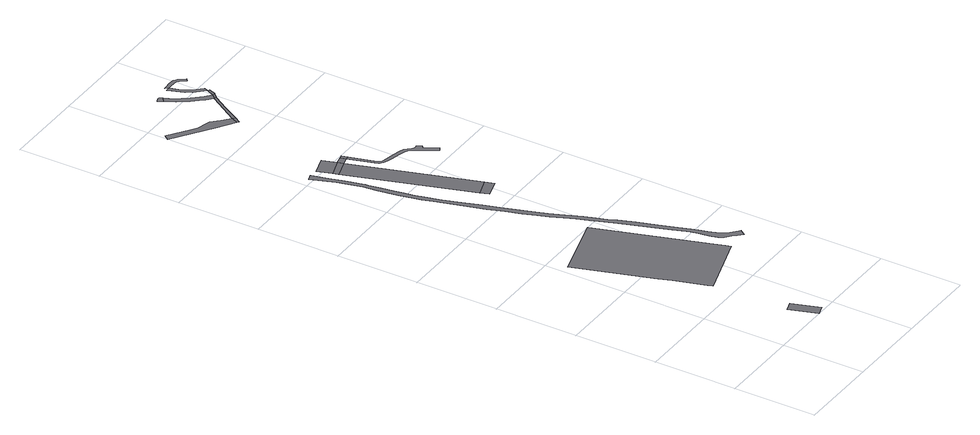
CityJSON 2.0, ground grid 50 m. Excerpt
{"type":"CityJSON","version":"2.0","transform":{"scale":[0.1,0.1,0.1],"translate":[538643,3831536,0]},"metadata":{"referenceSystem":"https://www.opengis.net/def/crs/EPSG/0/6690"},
"CityObjects":{
"road1":{"type":"Road","geometry":[{"type":"MultiSurface","lod":"1","boundaries":[[[0,1,2,3,4,5,6]]]}]},
"road2":{"type":"Road","attributes":{"RoadStructureAttribute.sectionType":"1"},"geometry":[{"type":"MultiSurface","lod":"1","boundaries":[[[7,8,9,10,11,12,13,14,15]]]}]},
"road3":{"type":"Road","attributes":{"RoadStructureAttribute.sectionType":"1"},"geometry":[{"type":"MultiSurface","lod":"1","boundaries":[[[16,17,18,19,20,21,22,23,24,25,26,27,28,29,30,31,32,33,34,35,36,37,38,39,40,41,42,43,44,45,46,47,48,49,50,51,52,53,54,55,56,57,58,59,60,61,62,63,64,65,66,67,68,69,70,71,72,73,74,75,76,77,78,79,80,81,82,83,84,85,86,87,88,89]]]}]},
"road4":{"type":"Road","geometry":[{"type":"MultiSurface","lod":"1","boundaries":[[[90,91,92,93]]]}]},
"road5":{"type":"Road","geometry":[{"type":"MultiSurface","lod":"1","boundaries":[[[93,92,94,95]]]}]},
"road6":{"type":"Road","attributes":{"RoadStructureAttribute.sectionType":"1"},"geometry":[{"type":"MultiSurface","lod":"1","boundaries":[[[95,94,96,97]]]}]},
"road7":{"type":"Road","geometry":[{"type":"MultiSurface","lod":"1","boundaries":[[[97,96,98,99]]]}]},
"road8":{"type":"Road","attributes":{"RoadStructureAttribute.sectionType":"1"},"geometry":[{"type":"MultiSurface","lod":"1","boundaries":[[[100,93,95,101]]]}]},
"road9":{"type":"Road","geometry":[{"type":"MultiSurface","lod":"1","boundaries":[[[102,100,101,103]]]}]},
"road10":{"type":"Road","attributes":{"RoadStructureAttribute.sectionType":"1"},"geometry":[{"type":"MultiSurface","lod":"1","boundaries":[[[104,105,106,107,108,109,110,111,112,113,114,115]]]}]},
"road11":{"type":"Road","attributes":{"RoadStructureAttribute.sectionType":"1"},"geometry":[{"type":"MultiSurface","lod":"1","boundaries":[[[116,117,118,119,120,121,122,123,124,125,126,127,128,129,103,101,130,131,132,133,134,135,136,137,138,139,140]]]}]},
"road12":{"type":"Road","geometry":[{"type":"MultiSurface","lod":"1","boundaries":[[[115,114,141,142]]]}]},
"road13":{"type":"Road","geometry":[{"type":"MultiSurface","lod":"1","boundaries":[[[143,144,145,146,147,148]]]}]},
"road14":{"type":"Road","attributes":{"RoadStructureAttribute.sectionType":"1"},"geometry":[{"type":"MultiSurface","lod":"1","boundaries":[[[149,150,115,142,151,152]]]}]},
"road15":{"type":"Road","attributes":{"RoadStructureAttribute.sectionType":"1"},"geometry":[{"type":"MultiSurface","lod":"1","boundaries":[[[153,154,155,156,157,147,146,158,159,160,161,162,149,163]]]}]},
"road16":{"type":"Road","geometry":[{"type":"MultiSurface","lod":"1","boundaries":[[[163,149,152,164]]]}]},
"road17":{"type":"Road","geometry":[{"type":"MultiSurface","lod":"1","boundaries":[[[165,166,167,168,169,170,171,172,173,174,175,176,177]]]}]},
"road18":{"type":"Road","geometry":[{"type":"MultiSurface","lod":"1","boundaries":[[[176,163,164,178,179]]]}]},
"road19":{"type":"Road","attributes":{"RoadStructureAttribute.sectionType":"1"},"geometry":[{"type":"MultiSurface","lod":"1","boundaries":[[[180,181,182,183,184,185,186,187,169,188,189,190,191,192,193,194]]]}]}
},
"vertices":[
[372,189,0],[346,180,0],[315,170,0],[369,3,0],[393,11,0],[401,13,0],[426,22,0],
[675,781,0],[654,844,0],[441,1502,0],[56,1392,0],[210,917,0],[235,840,0],[293,657,0],[303,627,0],[686,750,0],
[835,791,0],[810,813,0],[787,835,0],[772,860,0],[759,890,0],[744,937,0],[731,985,0],[718,1025,0],[690,1112,0],[659,1196,0],[623,1311,0],[587,1406,0],[566,1455,0],[543,1513,0],[520,1580,0],[497,1640,0],[471,1704,0],[448,1759,0],[418,1844,0],[389,1924,0],[363,2008,0],[333,2100,0],[296,2210,0],[265,2312,0],[234,2424,0],[226,2459,0],[221,2484,0],[216,2522,0],[205,2579,0],[195,2654,0],[181,2724,0],[178,2742,0],[171,2776,0],[160,2821,0],[147,2871,0],[129,2926,0],[101,3035,0],[101,3038,0],[65,3026,0],[115,2881,0],[128,2836,0],[138,2786,0],[151,2736,0],[162,2661,0],[181,2534,0],[199,2446,0],[210,2404,0],[228,2339,0],[274,2180,0],[310,2058,0],[344,1963,0],[372,1873,0],[401,1794,0],[426,1731,0],[454,1662,0],[480,1599,0],[506,1532,0],[536,1455,0],[562,1385,0],[585,1321,0],[619,1213,0],[657,1104,0],[686,1029,0],[693,1007,0],[701,964,0],[707,929,0],[714,890,0],[725,855,0],[743,827,0],[773,798,0],[795,778,0],[823,751,0],[845,783,0],[846,784,0],
[257,3067,0],[151,3033,0],[179,2947,0],[285,2981,0],
[189,2914,0],[295,2949,0],
[429,2175,0],[533,2209,0],
[447,2122,0],[551,2156,0],
[331,2992,0],[339,2958,0],
[351,2997,0],[359,2963,0],
[335,3709,0],[312,3730,0],[268,3773,0],[240,3781,0],[186,3797,0],[144,3822,0],[31,3901,0],[26,3905,0],[5,3876,0],[234,3714,0],[337,3648,0],[360,3688,0],
[649,2666,0],[660,2678,0],[644,2706,0],[634,2703,0],[624,2706,0],[614,2713,0],[596,2730,0],[579,2743,0],[558,2752,0],[513,2765,0],[451,2776,0],[426,2784,0],[413,2791,0],[403,2806,0],[385,2808,0],[396,2786,0],[413,2769,0],[441,2759,0],[474,2749,0],[526,2737,0],[561,2728,0],[579,2718,0],[589,2708,0],[673,2576,0],[694,2588,0],
[352,3639,0],[372,3675,0],
[320,4127,0],[315,4130,0],[294,4119,0],[308,4092,0],[335,4112,0],[327,4127,0],
[475,3874,0],[415,3777,0],[431,3772,0],[490,3869,0],
[467,3926,0],[431,3963,0],[396,4008,0],[385,4023,0],[363,4053,0],[343,4030,0],[349,4022,0],[386,3970,0],[434,3913,0],[442,3906,0],[502,3899,0],
[517,3894,0],
[504,3999,0],[473,4039,0],[471,4042,0],[450,4083,0],[437,4133,0],[410,4131,0],[430,4083,0],[448,4038,0],[451,4034,0],[469,4004,0],[496,3974,0],[524,3944,0],[536,3969,0],
[518,3896,0],[537,3939,0],
[550,4114,0],[532,4137,0],[526,4143,0],[515,4154,0],[502,4156,0],[470,4156,0],[439,4153,0],[422,4151,0],[454,4134,0],[492,4136,0],[510,4134,0],[522,4124,0],[523,4123,0],[549,4089,0],[563,4100,0]
]}
